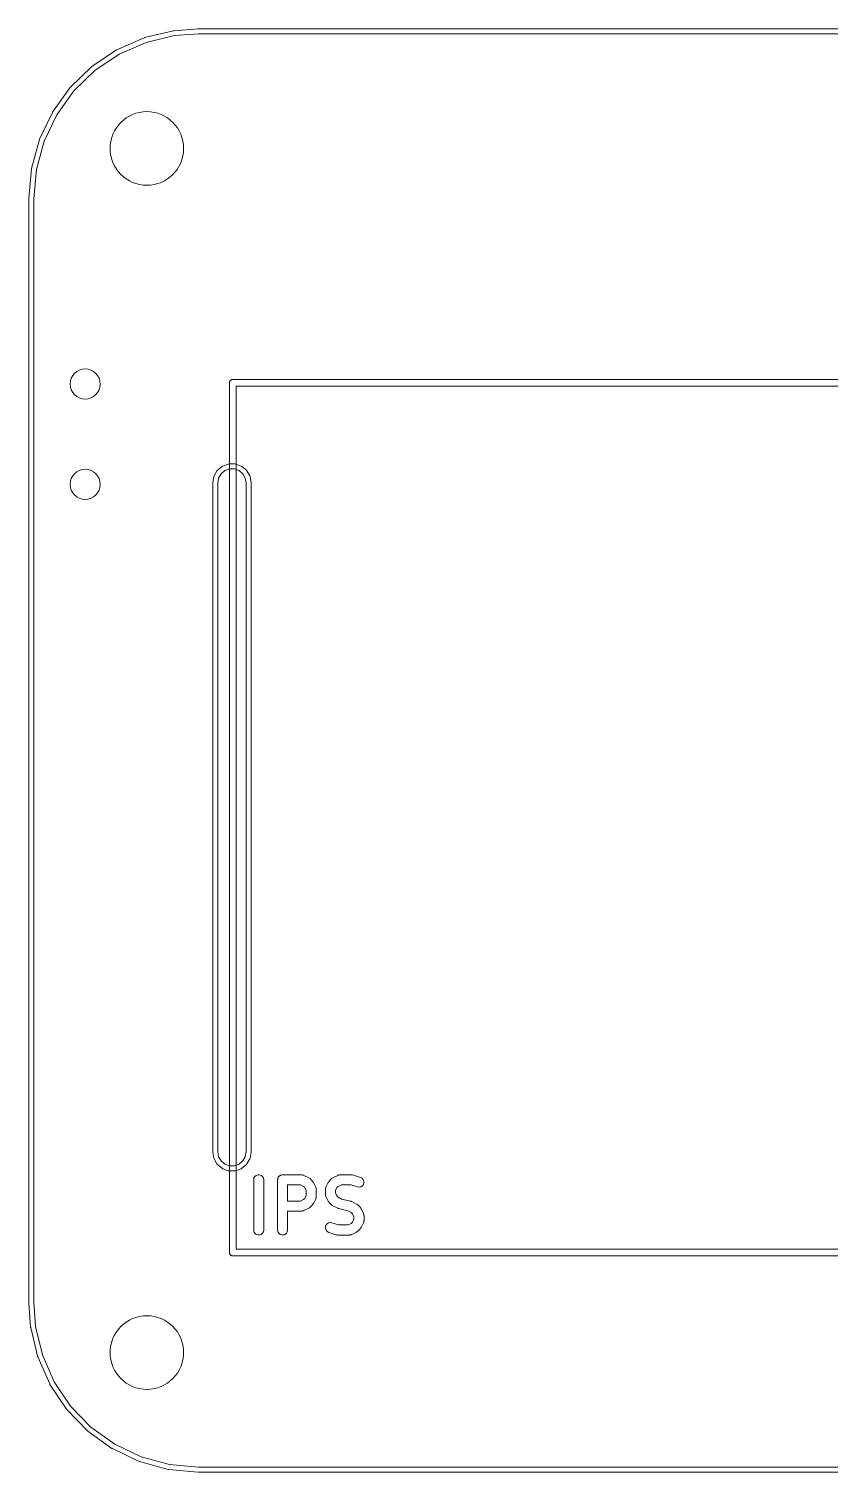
# Model space of a CAD drawing. Extents: x 77.7 to 126.3, y -111.6 to -68.4.
# Drawn here: x 77.67 to 101.61, y -111.58 to -68.42 of the extents above; entities that cross this region are included whole.
import ezdxf

# ---------------------------------------------------------------- set-up
doc = ezdxf.new("R2010")
doc.units = 0
doc.header["$MEASUREMENT"] = 0
doc.layers.add('BLACK', color=7, linetype='CONTINUOUS', lineweight=5, true_color=0xffffff)
doc.layers.add('CYAN3', color=131, linetype='CONTINUOUS', lineweight=5, true_color=0x7fffff)

msp = doc.modelspace()

# ---------------------------------------------------------------- linework, layer by layer
at = {"layer": 'BLACK', "linetype": 'CONTINUOUS'}
for p, q in [((83.679, -78.972), (83.684, -78.964)), ((83.684, -78.964), (83.687, -78.956)), ((83.687, -78.956), (83.693, -78.949)), ((83.693, -78.949), (83.697, -78.941)), ((83.697, -78.941), (83.704, -78.936)), ((83.704, -78.936), (83.709, -78.929)), ((83.709, -78.929), (83.717, -78.924)), ((83.717, -78.924), (83.724, -78.919)), ((83.724, -78.919), (83.732, -78.916)), ((83.732, -78.916), (83.74, -78.911)), ((83.74, -78.911), (83.749, -78.91)), ((83.749, -78.91), (83.757, -78.907)), ((83.757, -78.907), (83.766, -78.907)), ((83.766, -78.907), (83.766, -78.907)), ((83.766, -78.907), (112.783, -78.907)), ((83.675, -78.989), (83.678, -78.981)), ((83.675, -78.998), (83.675, -78.989)), ((83.675, -105.015), (83.675, -78.998)), ((83.675, -78.998), (83.675, -78.998)), ((83.678, -78.981), (83.679, -78.972)), ((83.875, -79.107), (83.875, -104.907)), ((112.675, -79.107), (83.875, -79.107)), ((84.475, -102.706), (84.524, -102.688)), ((84.524, -102.688), (84.576, -102.688)), ((84.576, -102.688), (84.625, -102.706)), ((85.202, -102.702), (85.213, -102.695)), ((85.213, -102.695), (85.226, -102.693)), ((85.226, -102.693), (85.238, -102.688)), ((85.238, -102.688), (85.251, -102.688)), ((85.251, -102.688), (85.264, -102.686)), ((85.264, -102.686), (85.836, -102.686)), ((85.836, -102.686), (85.844, -102.687)), ((85.844, -102.687), (85.853, -102.687)), ((85.853, -102.687), (85.87, -102.692)), ((85.87, -102.692), (85.887, -102.695)), ((85.887, -102.695), (85.895, -102.699)), ((86.92, -102.699), (86.927, -102.695)), ((86.927, -102.695), (86.945, -102.692)), ((86.945, -102.692), (86.961, -102.687)), ((86.961, -102.687), (86.97, -102.687)), ((86.97, -102.687), (86.979, -102.686)), ((86.979, -102.686), (87.336, -102.686)), ((87.336, -102.686), (87.359, -102.69)), ((87.359, -102.69), (87.383, -102.694)), ((87.383, -102.694), (87.597, -102.765)), ((84.4, -102.836), (84.409, -102.785)), ((84.4, -104.336), (84.4, -102.836)), ((84.409, -102.785), (84.435, -102.74)), ((84.435, -102.74), (84.475, -102.706)), ((84.625, -102.706), (84.665, -102.74)), ((84.665, -102.74), (84.691, -102.785)), ((84.691, -102.785), (84.7, -102.836)), ((84.7, -102.836), (84.7, -104.336)), ((85.114, -102.836), (85.117, -102.823)), ((85.114, -104.336), (85.114, -102.836)), ((85.117, -102.81), (85.121, -102.798)), ((85.117, -102.823), (85.117, -102.81)), ((85.121, -102.798), (85.123, -102.785)), ((85.123, -102.785), (85.13, -102.773)), ((85.13, -102.773), (85.134, -102.761)), ((85.134, -102.761), (85.143, -102.751)), ((85.143, -102.751), (85.149, -102.74)), ((85.149, -102.74), (85.159, -102.731)), ((85.159, -102.731), (85.168, -102.721)), ((85.168, -102.721), (85.179, -102.715)), ((85.179, -102.715), (85.189, -102.706)), ((85.189, -102.706), (85.202, -102.702)), ((85.414, -102.986), (85.414, -103.472)), ((85.8, -102.986), (85.414, -102.986)), ((85.89, -103.031), (85.8, -102.986)), ((85.927, -103.068), (85.89, -103.031)), ((85.895, -102.699), (85.903, -102.702)), ((85.903, -102.702), (86.046, -102.773)), ((85.971, -103.157), (85.927, -103.068)), ((86.046, -102.773), (86.065, -102.788)), ((86.065, -102.788), (86.085, -102.801)), ((86.085, -102.801), (86.156, -102.873)), ((86.156, -102.873), (86.17, -102.892)), ((86.17, -102.892), (86.184, -102.912)), ((86.184, -102.912), (86.256, -103.055)), ((86.256, -103.055), (86.258, -103.063)), ((86.258, -103.063), (86.262, -103.07)), ((86.262, -103.07), (86.265, -103.088)), ((86.265, -103.088), (86.271, -103.105)), ((86.271, -103.105), (86.27, -103.113)), ((86.27, -103.113), (86.271, -103.122)), ((86.271, -103.122), (86.271, -103.336)), ((86.543, -103.122), (86.544, -103.113)), ((86.543, -103.265), (86.543, -103.122)), ((86.544, -103.105), (86.549, -103.088)), ((86.544, -103.113), (86.544, -103.105)), ((86.549, -103.088), (86.552, -103.07)), ((86.552, -103.07), (86.556, -103.063)), ((86.556, -103.063), (86.559, -103.055)), ((86.559, -103.055), (86.63, -102.912)), ((86.63, -102.912), (86.644, -102.892)), ((86.644, -102.892), (86.658, -102.873)), ((86.658, -102.873), (86.73, -102.801)), ((86.73, -102.801), (86.749, -102.788)), ((86.749, -102.788), (86.769, -102.773)), ((86.769, -102.773), (86.912, -102.702)), ((86.888, -103.068), (86.843, -103.157)), ((86.925, -103.031), (86.888, -103.068)), ((86.912, -102.702), (86.92, -102.699)), ((87.014, -102.986), (86.925, -103.031)), ((87.311, -102.986), (87.014, -102.986)), ((87.503, -103.05), (87.311, -102.986)), ((87.554, -103.057), (87.503, -103.05)), ((87.605, -103.047), (87.554, -103.057)), ((87.597, -102.765), (87.643, -102.79)), ((87.65, -103.02), (87.605, -103.047)), ((87.643, -102.79), (87.678, -102.829)), ((87.682, -102.979), (87.65, -103.02)), ((87.678, -102.829), (87.697, -102.877)), ((87.698, -102.929), (87.682, -102.979)), ((87.697, -102.877), (87.698, -102.929)), ((85.414, -103.472), (85.8, -103.472)), ((85.8, -103.472), (85.89, -103.427)), ((85.89, -103.427), (85.927, -103.39)), ((85.927, -103.39), (85.971, -103.301)), ((85.971, -103.301), (85.971, -103.157)), ((86.184, -103.546), (86.17, -103.565)), ((86.256, -103.403), (86.184, -103.546)), ((86.258, -103.395), (86.256, -103.403)), ((86.262, -103.387), (86.258, -103.395)), ((86.265, -103.37), (86.262, -103.387)), ((86.271, -103.353), (86.265, -103.37)), ((86.271, -103.336), (86.27, -103.344)), ((86.27, -103.344), (86.271, -103.353)), ((86.544, -103.273), (86.543, -103.265)), ((86.544, -103.282), (86.544, -103.273)), ((86.549, -103.299), (86.544, -103.282)), ((86.552, -103.316), (86.549, -103.299)), ((86.556, -103.323), (86.552, -103.316)), ((86.559, -103.332), (86.556, -103.323)), ((86.63, -103.474), (86.559, -103.332)), ((86.645, -103.494), (86.63, -103.474)), ((86.658, -103.513), (86.645, -103.494)), ((86.73, -103.585), (86.658, -103.513)), ((86.843, -103.157), (86.843, -103.229)), ((86.843, -103.229), (86.888, -103.319)), ((86.888, -103.319), (86.925, -103.356)), ((86.925, -103.356), (87.031, -103.409)), ((87.031, -103.409), (87.301, -103.476)), ((87.301, -103.476), (87.316, -103.483)), ((87.316, -103.483), (87.331, -103.488)), ((87.331, -103.488), (87.474, -103.559)), ((87.474, -103.559), (87.494, -103.573)), ((85.836, -103.772), (85.414, -103.772)), ((85.414, -103.772), (85.414, -104.336)), ((85.844, -103.77), (85.836, -103.772)), ((85.853, -103.771), (85.844, -103.77)), ((85.87, -103.766), (85.853, -103.771)), ((85.887, -103.763), (85.87, -103.766)), ((85.895, -103.758), (85.887, -103.763)), ((85.903, -103.756), (85.895, -103.758)), ((86.046, -103.684), (85.903, -103.756)), ((86.065, -103.67), (86.046, -103.684)), ((86.085, -103.656), (86.065, -103.67)), ((86.156, -103.585), (86.085, -103.656)), ((86.17, -103.565), (86.156, -103.585)), ((86.749, -103.599), (86.73, -103.585)), ((86.769, -103.613), (86.749, -103.599)), ((86.912, -103.684), (86.769, -103.613)), ((86.927, -103.689), (86.912, -103.684)), ((86.942, -103.696), (86.927, -103.689)), ((87.212, -103.763), (86.942, -103.696)), ((87.318, -103.816), (87.212, -103.763)), ((87.355, -103.853), (87.318, -103.816)), ((87.4, -103.943), (87.355, -103.853)), ((87.4, -104.015), (87.4, -103.943)), ((87.494, -103.573), (87.513, -103.587)), ((87.513, -103.587), (87.585, -103.658)), ((87.585, -103.658), (87.598, -103.678)), ((87.598, -103.678), (87.613, -103.697)), ((87.613, -103.697), (87.684, -103.84)), ((87.684, -103.84), (87.687, -103.849)), ((87.687, -103.849), (87.691, -103.856)), ((87.691, -103.856), (87.694, -103.873)), ((87.694, -103.873), (87.699, -103.89)), ((87.699, -103.89), (87.699, -103.899)), ((87.699, -103.899), (87.7, -103.907)), ((87.7, -103.907), (87.7, -104.05)), ((84.409, -104.387), (84.4, -104.336)), ((84.435, -104.432), (84.409, -104.387)), ((84.691, -104.387), (84.665, -104.432)), ((84.7, -104.336), (84.691, -104.387)), ((85.123, -104.387), (85.114, -104.336)), ((85.149, -104.432), (85.123, -104.387)), ((85.405, -104.387), (85.379, -104.432)), ((85.414, -104.336), (85.405, -104.387)), ((86.545, -104.243), (86.561, -104.193)), ((86.546, -104.295), (86.545, -104.243)), ((86.565, -104.343), (86.546, -104.295)), ((86.561, -104.193), (86.593, -104.152)), ((86.6, -104.382), (86.565, -104.343)), ((86.593, -104.152), (86.638, -104.125)), ((86.645, -104.407), (86.6, -104.382)), ((86.638, -104.125), (86.689, -104.115)), ((86.86, -104.478), (86.645, -104.407)), ((86.689, -104.115), (86.74, -104.122)), ((86.74, -104.122), (86.932, -104.186)), ((86.932, -104.186), (87.229, -104.186)), ((87.229, -104.186), (87.318, -104.141)), ((87.318, -104.141), (87.355, -104.104)), ((87.474, -104.399), (87.331, -104.47)), ((87.355, -104.104), (87.4, -104.015)), ((87.494, -104.384), (87.474, -104.399)), ((87.513, -104.371), (87.494, -104.384)), ((87.585, -104.299), (87.513, -104.371)), ((87.598, -104.279), (87.585, -104.299)), ((87.613, -104.26), (87.598, -104.279)), ((87.684, -104.117), (87.613, -104.26)), ((87.687, -104.109), (87.684, -104.117)), ((87.691, -104.102), (87.687, -104.109)), ((87.694, -104.084), (87.691, -104.102)), ((87.699, -104.067), (87.694, -104.084)), ((87.7, -104.05), (87.699, -104.059)), ((87.699, -104.059), (87.699, -104.067)), ((84.475, -104.466), (84.435, -104.432)), ((84.524, -104.484), (84.475, -104.466)), ((84.576, -104.484), (84.524, -104.484)), ((84.625, -104.466), (84.576, -104.484)), ((84.665, -104.432), (84.625, -104.466)), ((85.189, -104.466), (85.149, -104.432)), ((85.238, -104.484), (85.189, -104.466)), ((85.29, -104.484), (85.238, -104.484)), ((85.339, -104.466), (85.29, -104.484)), ((85.379, -104.432), (85.339, -104.466)), ((86.884, -104.482), (86.86, -104.478)), ((86.907, -104.486), (86.884, -104.482)), ((87.264, -104.486), (86.907, -104.486)), ((87.273, -104.484), (87.264, -104.486)), ((87.281, -104.485), (87.273, -104.484)), ((87.298, -104.48), (87.281, -104.485)), ((87.316, -104.477), (87.298, -104.48)), ((87.323, -104.473), (87.316, -104.477)), ((87.331, -104.47), (87.323, -104.473)), ((83.675, -105.024), (83.675, -105.015)), ((83.675, -105.015), (83.675, -105.015)), ((83.678, -105.033), (83.675, -105.024)), ((83.679, -105.041), (83.678, -105.033)), ((83.684, -105.049), (83.679, -105.041)), ((83.687, -105.057), (83.684, -105.049)), ((83.693, -105.064), (83.687, -105.057)), ((83.697, -105.072), (83.693, -105.064)), ((83.704, -105.078), (83.697, -105.072)), ((83.709, -105.084), (83.704, -105.078)), ((83.717, -105.089), (83.709, -105.084)), ((83.724, -105.095), (83.717, -105.089)), ((83.732, -105.098), (83.724, -105.095)), ((83.74, -105.102), (83.732, -105.098)), ((83.749, -105.104), (83.74, -105.102)), ((83.757, -105.107), (83.749, -105.104)), ((83.766, -105.107), (83.757, -105.107)), ((112.783, -105.107), (83.766, -105.107)), ((83.766, -105.107), (83.766, -105.107)), ((83.875, -104.907), (112.675, -104.907))]:
    msp.add_line(p, q, dxfattribs=at)
at = {"layer": 'BLACK'}
for centre, radius in [((81.205, -72), 1.1), ((79.36, -79.043), 0.45), ((79.36, -82.043), 0.45), ((81.205, -108), 1.1)]:
    msp.add_circle(centre, radius, dxfattribs=at)
at = {"layer": 'CYAN3', "linetype": 'CONTINUOUS'}
for p, q in [((81.138, -68.688), (82.002, -68.481)), ((82.002, -68.481), (82.011, -68.479)), ((82.011, -68.479), (82.012, -68.479)), ((82.012, -68.479), (82.014, -68.479)), ((82.014, -68.479), (82.741, -68.425)), ((82.753, -68.575), (82.031, -68.628)), ((82.741, -68.425), (82.743, -68.425)), ((82.743, -68.425), (121.257, -68.425)), ((121.247, -68.575), (82.753, -68.575)), ((80.311, -69.05), (81.125, -68.692)), ((81.179, -68.832), (80.377, -69.184)), ((81.125, -68.692), (81.133, -68.689)), ((81.133, -68.689), (81.135, -68.689)), ((81.135, -68.689), (81.138, -68.688)), ((82.031, -68.628), (81.179, -68.832)), ((79.562, -69.552), (80.299, -69.056)), ((80.377, -69.184), (79.651, -69.673)), ((80.299, -69.056), (80.307, -69.052)), ((80.307, -69.052), (80.309, -69.051)), ((80.309, -69.051), (80.311, -69.05)), ((78.913, -70.179), (79.551, -69.56)), ((79.651, -69.673), (79.022, -70.282)), ((79.551, -69.56), (79.558, -69.555)), ((79.558, -69.555), (79.56, -69.553)), ((79.56, -69.553), (79.562, -69.552)), ((78.385, -70.911), (78.904, -70.189)), ((79.022, -70.282), (78.511, -70.993)), ((78.904, -70.189), (78.91, -70.182)), ((78.91, -70.182), (78.911, -70.181)), ((78.911, -70.181), (78.913, -70.179)), ((77.996, -71.725), (78.379, -70.922)), ((78.511, -70.993), (78.134, -71.783)), ((78.379, -70.922), (78.383, -70.915)), ((78.379, -70.922), (78.379, -70.922)), ((78.379, -70.922), (78.379, -70.922)), ((78.383, -70.915), (78.384, -70.913)), ((78.384, -70.913), (78.385, -70.911)), ((77.757, -72.595), (77.991, -71.737)), ((78.134, -71.783), (77.903, -72.628)), ((77.991, -71.737), (77.994, -71.729)), ((77.994, -71.729), (77.995, -71.727)), ((77.995, -71.727), (77.996, -71.725)), ((77.676, -73.49), (77.754, -72.608)), ((77.754, -72.608), (77.756, -72.599)), ((77.756, -72.597), (77.757, -72.595)), ((77.756, -72.599), (77.756, -72.597)), ((77.903, -72.628), (77.825, -73.503)), ((77.675, -73.493), (77.676, -73.49)), ((77.675, -106.507), (77.675, -73.493)), ((77.825, -73.503), (77.825, -106.497)), ((83.319, -81.621), (83.452, -81.51)), ((83.452, -81.51), (83.474, -81.496)), ((83.474, -81.496), (83.638, -81.437)), ((83.638, -81.437), (83.663, -81.433)), ((83.663, -81.433), (83.837, -81.433)), ((83.837, -81.433), (83.862, -81.437)), ((83.862, -81.437), (83.862, -81.437)), ((83.862, -81.437), (84.026, -81.496)), ((84.026, -81.496), (84.048, -81.51)), ((84.048, -81.51), (84.181, -81.621)), ((83.176, -81.987), (83.206, -81.816)), ((83.206, -81.816), (83.215, -81.791)), ((83.215, -81.791), (83.302, -81.641)), ((83.215, -81.791), (83.215, -81.791)), ((83.302, -81.641), (83.319, -81.621)), ((83.352, -81.855), (83.325, -82.007)), ((83.425, -81.728), (83.352, -81.855)), ((83.538, -81.633), (83.425, -81.728)), ((83.676, -81.583), (83.538, -81.633)), ((83.824, -81.583), (83.676, -81.583)), ((83.962, -81.633), (83.824, -81.583)), ((84.075, -81.728), (83.962, -81.633)), ((84.148, -81.855), (84.075, -81.728)), ((84.175, -82.007), (84.148, -81.855)), ((84.181, -81.621), (84.181, -81.621)), ((84.181, -81.621), (84.198, -81.641)), ((84.198, -81.641), (84.285, -81.791)), ((84.285, -81.791), (84.285, -81.791)), ((84.285, -81.791), (84.294, -81.816)), ((84.294, -81.816), (84.324, -81.987)), ((83.175, -81.993), (83.176, -81.987)), ((83.175, -102.007), (83.175, -81.993)), ((83.176, -81.987), (83.176, -81.987)), ((83.325, -82.007), (83.325, -101.993)), ((84.175, -101.993), (84.175, -82.007)), ((84.324, -81.987), (84.324, -81.987)), ((84.324, -81.987), (84.325, -81.993)), ((84.325, -81.993), (84.325, -102.007)), ((83.176, -102.013), (83.175, -102.007)), ((83.206, -102.184), (83.176, -102.013)), ((83.176, -102.013), (83.176, -102.013)), ((83.215, -102.209), (83.206, -102.184)), ((83.302, -102.359), (83.215, -102.209)), ((83.325, -101.993), (83.352, -102.145)), ((83.352, -102.145), (83.425, -102.272)), ((84.075, -102.272), (84.148, -102.145)), ((84.148, -102.145), (84.175, -101.993)), ((84.285, -102.209), (84.198, -102.359)), ((84.294, -102.184), (84.285, -102.209)), ((84.285, -102.209), (84.285, -102.209)), ((84.324, -102.013), (84.294, -102.184)), ((84.325, -102.007), (84.324, -102.013)), ((84.324, -102.013), (84.324, -102.013)), ((83.319, -102.379), (83.302, -102.359)), ((83.452, -102.49), (83.319, -102.379)), ((83.425, -102.272), (83.538, -102.367)), ((83.474, -102.503), (83.452, -102.49)), ((83.638, -102.563), (83.474, -102.503)), ((83.538, -102.367), (83.676, -102.417)), ((83.663, -102.567), (83.638, -102.563)), ((83.837, -102.567), (83.663, -102.567)), ((83.676, -102.417), (83.824, -102.417)), ((83.824, -102.417), (83.962, -102.367)), ((83.862, -102.563), (83.837, -102.567)), ((84.026, -102.503), (83.862, -102.563)), ((83.862, -102.563), (83.862, -102.563)), ((83.962, -102.367), (84.075, -102.272)), ((84.048, -102.49), (84.026, -102.503)), ((84.181, -102.379), (84.048, -102.49)), ((84.198, -102.359), (84.181, -102.379)), ((84.181, -102.379), (84.181, -102.379)), ((77.675, -106.509), (77.675, -106.507)), ((77.729, -107.236), (77.675, -106.509)), ((77.825, -106.497), (77.878, -107.219)), ((77.729, -107.238), (77.729, -107.236)), ((77.729, -107.239), (77.729, -107.238)), ((77.731, -107.248), (77.729, -107.239)), ((77.938, -108.112), (77.731, -107.248)), ((77.878, -107.219), (78.082, -108.071)), ((77.939, -108.115), (77.938, -108.112)), ((77.939, -108.117), (77.939, -108.115)), ((77.942, -108.125), (77.939, -108.117)), ((78.3, -108.939), (77.942, -108.125)), ((78.082, -108.071), (78.434, -108.872)), ((78.301, -108.941), (78.3, -108.939)), ((78.302, -108.943), (78.301, -108.941)), ((78.306, -108.951), (78.302, -108.943)), ((78.802, -109.688), (78.306, -108.951)), ((78.434, -108.872), (78.923, -109.599)), ((78.923, -109.599), (79.532, -110.228)), ((78.803, -109.69), (78.802, -109.688)), ((78.805, -109.692), (78.803, -109.69)), ((78.81, -109.699), (78.805, -109.692)), ((79.429, -110.337), (78.81, -109.699)), ((78.81, -109.699), (78.81, -109.699)), ((78.81, -109.699), (78.81, -109.699)), ((79.431, -110.339), (79.429, -110.337)), ((79.432, -110.34), (79.431, -110.339)), ((79.439, -110.346), (79.432, -110.34)), ((80.161, -110.865), (79.439, -110.346)), ((79.532, -110.228), (80.243, -110.739)), ((80.163, -110.866), (80.161, -110.865)), ((80.165, -110.867), (80.163, -110.866)), ((80.172, -110.871), (80.165, -110.867)), ((80.975, -111.254), (80.172, -110.871)), ((80.172, -110.871), (80.172, -110.871)), ((80.172, -110.871), (80.172, -110.871)), ((80.243, -110.739), (81.033, -111.116)), ((80.977, -111.255), (80.975, -111.254)), ((80.979, -111.256), (80.977, -111.255)), ((80.987, -111.259), (80.979, -111.256)), ((81.845, -111.493), (80.987, -111.259)), ((80.987, -111.259), (80.987, -111.259)), ((80.987, -111.259), (80.987, -111.259)), ((81.033, -111.116), (81.878, -111.347)), ((81.847, -111.494), (81.845, -111.493)), ((81.849, -111.494), (81.847, -111.494)), ((81.858, -111.496), (81.849, -111.494)), ((82.74, -111.574), (81.858, -111.496)), ((81.858, -111.496), (81.858, -111.496)), ((81.858, -111.496), (81.858, -111.496)), ((81.878, -111.347), (82.753, -111.425)), ((82.743, -111.575), (82.74, -111.574)), ((121.257, -111.575), (82.743, -111.575)), ((82.753, -111.425), (121.247, -111.425))]:
    msp.add_line(p, q, dxfattribs=at)

doc.saveas('drawing.dxf')
